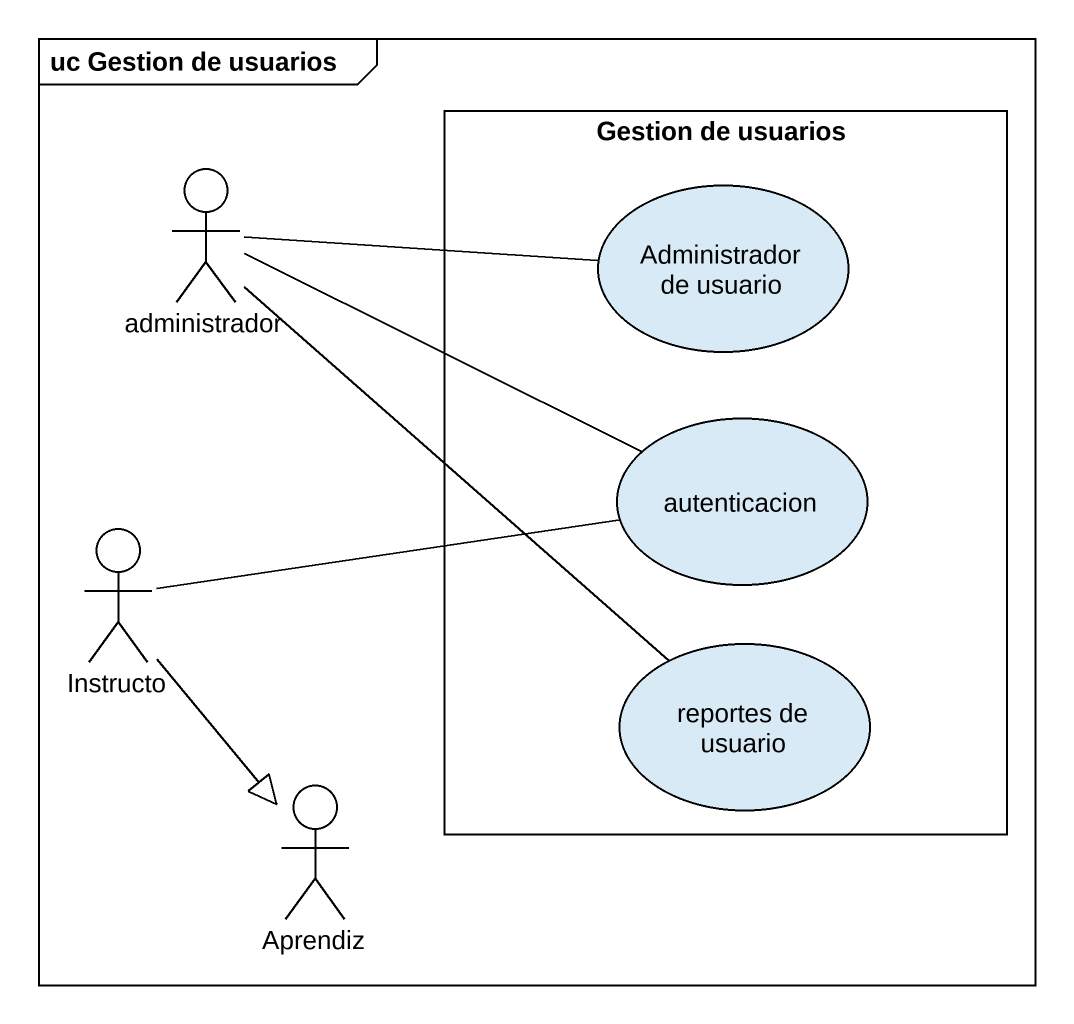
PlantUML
@startuml
mainframe uc Gestion de usuarios
actor administrador
rectangle "Gestion de usuarios" as Gestion_de_usuarios {
  usecase "Administrador de usuario" as Administrador_de_usuario
  usecase autenticacion
  usecase "reportes de usuario" as reportes_de_usuario
}
actor Instructo
actor Aprendiz
administrador -right- Administrador_de_usuario
administrador -right- autenticacion
administrador -- reportes_de_usuario
Instructo -right- autenticacion
Instructo --|> Aprendiz
@enduml
